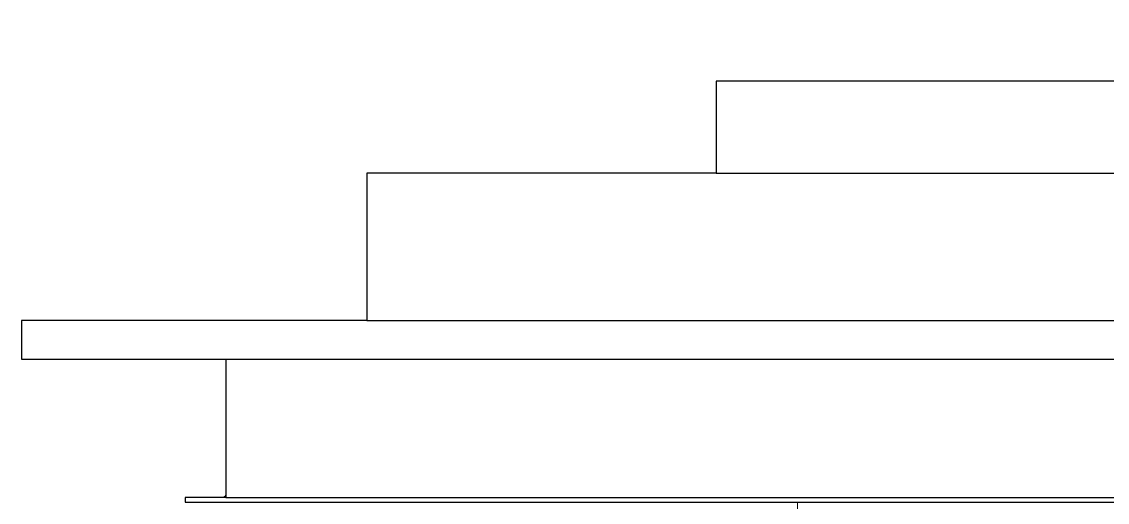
# Model space of a CAD drawing. Header units: millimetres. Extents: x 652937 to 1670132, y 1473552 to 2851037.
# Drawn here: x 814831 to 816160, y 1517620 to 1518208 of the extents above; entities that cross this region are included whole.
import ezdxf
from ezdxf.xclip import XClip

# ---------------------------------------------------------------- set-up
doc = ezdxf.new("R2010")
doc.units = ezdxf.units.MM
doc.header["$XCLIPFRAME"] = 0
doc.linetypes.add('XKITLINE00', pattern=[0])
doc.linetypes.add('XKITLINE02', pattern=[4, 2, -2])
for name, color, linetype, lineweight in [('A-230-M_FLOOR', 2, 'Continuous', 25), ('A-CANOPY', 1, 'Continuous', 25), ('Bolt', 7, 'Continuous', 0), ('Part', 2, 'Continuous', 0), ('Vertical Circulation', 7, 'Continuous', 9)]:
    doc.layers.add(name, color=color, linetype=linetype, lineweight=lineweight)

# ---------------------------------------------------------------- blocks, each defined once
blk = doc.blocks.new('*A20671558')
at = {"layer": 'Part', "linetype": 'XKITLINE02', "lineweight": 0}
for p, q in [((648.676025, 24.343026), (662.776018, 25.081973)), ((648.676026, 23.668126), (648.676025, 24.343026)), ((662.776018, 23.668126), (648.676025, 23.668126))]:
    blk.add_line(p, q, dxfattribs=at)
blk = doc.blocks.new('*A20681559')
at = {"layer": 'Part', "linetype": 'XKITLINE00', "lineweight": 0}
for p, q in [((648.676022, 23.618126), (648.676022, 23.668126)), ((649.050994, 23.668126), (662.776022, 23.668126)), ((648.676029, 23.618126), (648.676022, 23.618126)), ((648.676022, 23.618126), (662.776022, 23.618126))]:
    blk.add_line(p, q, dxfattribs=at)
at = {"layer": 'Part', "linetype": 'XKITLINE02', "lineweight": 0}
for p, q in [((648.676022, 23.668126), (649.050994, 23.668126)), ((648.676029, 23.668126), (648.676029, 23.618126))]:
    blk.add_line(p, q, dxfattribs=at)
blk = doc.blocks.new('*A20691560')
at = {"layer": 'Part', "linetype": 'XKITLINE00', "lineweight": 0}
for p, q in [((648.676022, 24.418126), (662.776022, 25.157076)), ((662.776022, 25.081973), (650.068044, 24.415976)), ((648.705994, 24.344594), (649.868044, 24.405495)), ((649.91826, 24.408126), (649.893044, 24.406805))]:
    blk.add_line(p, q, dxfattribs=at)
at = {"layer": 'Part', "linetype": 'XKITLINE02', "lineweight": 0}
for p, q in [((648.679948, 24.343229), (648.676022, 24.418126)), ((648.676029, 24.418126), (648.679954, 24.343229)), ((649.868044, 24.405495), (649.893044, 24.406805)), ((649.91826, 24.408126), (650.068044, 24.415976)), ((649.918267, 24.408126), (649.91826, 24.408126)), ((648.679948, 24.343229), (648.705994, 24.344594)), ((648.679954, 24.343229), (648.679948, 24.343229))]:
    blk.add_line(p, q, dxfattribs=at)
blk = doc.blocks.new('*A21151606')
at = {"layer": 'Part', "linetype": 'XKITLINE00', "lineweight": 0}
for p, q in [((646.636028, 22.443115), (646.636028, 22.843115)), ((646.636028, 22.843115), (646.761028, 22.843115)), ((646.761029, 22.843115), (646.761028, 22.843115)), ((646.761028, 22.843115), (646.761028, 22.443115)), ((646.761028, 22.443115), (646.636028, 22.443115)), ((646.761029, 22.443115), (646.761028, 22.443115))]:
    blk.add_line(p, q, dxfattribs=at)
at = {"layer": 'Part', "linetype": 'XKITLINE02', "lineweight": 0}
for p, q in [((646.636029, 22.443115), (646.636029, 22.843115)), ((646.646028, 22.443115), (646.646028, 22.843115)), ((646.646029, 22.443115), (646.646029, 22.843115)), ((646.751028, 22.443115), (646.751028, 22.843115)), ((646.751029, 22.843115), (646.751029, 22.443115)), ((646.761029, 22.443115), (646.761029, 22.843115))]:
    blk.add_line(p, q, dxfattribs=at)
blk = doc.blocks.new('*A21161607')
at = {"layer": 'Part', "linetype": 'XKITLINE00', "lineweight": 0}
for p, q in [((645.611029, 22.968115), (645.486028, 22.968115)), ((645.486028, 22.968115), (645.486028, 22.443115)), ((645.611028, 22.443115), (645.611028, 22.968115)), ((645.486028, 22.443115), (645.611029, 22.443115))]:
    blk.add_line(p, q, dxfattribs=at)
at = {"layer": 'Part', "linetype": 'XKITLINE02', "lineweight": 0}
for p, q in [((645.486029, 22.443115), (645.486029, 22.968115)), ((645.496028, 22.443115), (645.496028, 22.968115)), ((645.496029, 22.443115), (645.496029, 22.968115)), ((645.601028, 22.968115), (645.601028, 22.443115)), ((645.601029, 22.443115), (645.601029, 22.968115)), ((645.611029, 22.443115), (645.611029, 22.968115))]:
    blk.add_line(p, q, dxfattribs=at)
blk = doc.blocks.new('*A21171608')
at = {"layer": 'Part', "linetype": 'XKITLINE00', "lineweight": 0}
for p, q in [((645.486028, 23.093115), (646.386028, 23.093115)), ((645.486028, 23.093115), (645.486028, 22.968115)), ((646.386029, 23.093115), (646.386028, 23.093115)), ((646.386028, 23.093115), (646.386028, 22.968115)), ((645.486028, 22.968115), (646.386028, 22.968115)), ((646.386028, 22.968115), (646.386029, 22.968115))]:
    blk.add_line(p, q, dxfattribs=at)
at = {"layer": 'Part', "linetype": 'XKITLINE02', "lineweight": 0}
for p, q in [((646.386029, 23.083115), (645.486028, 23.083115)), ((645.486029, 23.093115), (645.486029, 22.968115)), ((646.386028, 23.093115), (646.386029, 23.093115)), ((646.386029, 23.083115), (646.386028, 23.083115)), ((646.386029, 22.968115), (646.386029, 23.093115)), ((645.486028, 22.978115), (646.386029, 22.978115)), ((646.386028, 22.978115), (646.386029, 22.978115)), ((646.386028, 22.968115), (646.386029, 22.968115))]:
    blk.add_line(p, q, dxfattribs=at)
blk = doc.blocks.new('*A21181609')
at = {"layer": 'Part', "linetype": 'XKITLINE00', "lineweight": 0}
for p, q in [((645.486028, 22.318115), (645.486028, 22.443115)), ((645.486028, 22.443115), (645.486029, 22.443115)), ((645.486028, 22.443115), (646.761029, 22.443115)), ((646.761028, 22.443115), (646.761028, 22.318115)), ((645.486029, 22.318115), (645.486028, 22.318115)), ((645.486028, 22.318115), (646.761029, 22.318115))]:
    blk.add_line(p, q, dxfattribs=at)
at = {"layer": 'Part', "linetype": 'XKITLINE02', "lineweight": 0}
for p, q in [((645.486028, 22.433115), (645.486029, 22.433115)), ((646.761029, 22.433115), (645.486028, 22.433115)), ((645.486029, 22.443115), (645.486029, 22.318115)), ((646.761029, 22.443115), (646.761029, 22.318115)), ((645.486029, 22.328115), (645.486028, 22.328115)), ((645.486028, 22.328115), (646.761029, 22.328115))]:
    blk.add_line(p, q, dxfattribs=at)
blk = doc.blocks.new('*A21191610')
at = {"layer": 'Part', "linetype": 'XKITLINE00', "lineweight": 0}
for p, q in [((646.63603, 24.168115), (646.386028, 24.168115)), ((646.386028, 24.168115), (646.386028, 23.093115)), ((646.636028, 23.093115), (646.636028, 24.168115)), ((646.386028, 23.093115), (646.63603, 23.093115))]:
    blk.add_line(p, q, dxfattribs=at)
at = {"layer": 'Part', "linetype": 'XKITLINE02', "lineweight": 0}
for p, q in [((646.38603, 23.093115), (646.38603, 24.168115)), ((646.402028, 23.093115), (646.402028, 24.168115)), ((646.402029, 23.093115), (646.402029, 24.168115)), ((646.620028, 24.168115), (646.620028, 23.093115)), ((646.620029, 23.093115), (646.620029, 24.168115)), ((646.63603, 23.093115), (646.63603, 24.168115))]:
    blk.add_line(p, q, dxfattribs=at)
blk = doc.blocks.new('*A21201611')
at = {"layer": 'Part', "linetype": 'XKITLINE02', "lineweight": 0}
for p, q in [((645.611034, 22.443115), (645.486029, 22.443115)), ((645.486029, 22.443115), (645.486029, 22.318115)), ((645.601029, 22.328115), (645.496029, 22.433115)), ((645.496029, 22.328115), (645.601029, 22.433115)), ((645.496034, 22.433115), (645.496029, 22.433115)), ((645.496029, 22.433115), (645.496029, 22.328115)), ((645.496029, 22.433115), (645.601029, 22.433115)), ((645.496034, 22.328115), (645.601034, 22.433115)), ((645.496034, 22.433115), (645.601034, 22.328115)), ((645.601034, 22.433115), (645.601029, 22.433115)), ((645.601029, 22.433115), (645.601029, 22.328115)), ((645.611029, 22.318115), (645.611029, 22.443115)), ((645.496034, 22.328115), (645.496029, 22.328115)), ((645.601029, 22.328115), (645.496029, 22.328115)), ((645.601034, 22.328115), (645.601029, 22.328115)), ((645.486029, 22.318115), (645.611029, 22.318115)), ((645.611034, 22.318115), (645.611029, 22.318115))]:
    blk.add_line(p, q, dxfattribs=at)
blk = doc.blocks.new('*A21211612')
at = {"layer": 'Part', "linetype": 'XKITLINE02', "lineweight": 0}
for p, q in [((646.761034, 22.443115), (646.636029, 22.443115)), ((646.636029, 22.443115), (646.636029, 22.318115)), ((646.751029, 22.328115), (646.646029, 22.433115)), ((646.646029, 22.328115), (646.751029, 22.433115)), ((646.646034, 22.433115), (646.646029, 22.433115)), ((646.646029, 22.433115), (646.646029, 22.328115)), ((646.646029, 22.433115), (646.751029, 22.433115)), ((646.646034, 22.328115), (646.751034, 22.433115)), ((646.646034, 22.433115), (646.751034, 22.328115)), ((646.751034, 22.433115), (646.751029, 22.433115)), ((646.751029, 22.433115), (646.751029, 22.328115)), ((646.761029, 22.318115), (646.761029, 22.443115)), ((646.646034, 22.328115), (646.646029, 22.328115)), ((646.751029, 22.328115), (646.646029, 22.328115)), ((646.751034, 22.328115), (646.751029, 22.328115)), ((646.636029, 22.318115), (646.761029, 22.318115)), ((646.761034, 22.318115), (646.761029, 22.318115))]:
    blk.add_line(p, q, dxfattribs=at)
blk = doc.blocks.new('*A21221613')
at = {"layer": 'Part', "linetype": 'XKITLINE02', "lineweight": 0}
for p, q in [((646.636034, 24.168115), (646.38603, 24.168115)), ((646.38603, 24.168115), (646.38603, 23.918115)), ((646.62003, 23.934115), (646.40203, 24.152115)), ((646.40203, 23.934115), (646.62003, 24.152115)), ((646.402034, 24.152115), (646.40203, 24.152115)), ((646.40203, 24.152115), (646.40203, 23.934115)), ((646.40203, 24.152115), (646.62003, 24.152115)), ((646.402034, 23.934115), (646.620034, 24.152115)), ((646.402034, 24.152115), (646.620034, 23.934115)), ((646.620034, 24.152115), (646.62003, 24.152115)), ((646.62003, 24.152115), (646.62003, 23.934115)), ((646.63603, 23.918115), (646.63603, 24.168115)), ((646.38603, 23.918115), (646.63603, 23.918115)), ((646.402034, 23.934115), (646.40203, 23.934115)), ((646.62003, 23.934115), (646.40203, 23.934115)), ((646.620034, 23.934115), (646.62003, 23.934115)), ((646.636034, 23.918115), (646.63603, 23.918115))]:
    blk.add_line(p, q, dxfattribs=at)
blk = doc.blocks.new('*A21231614')
at = {"layer": 'Part', "linetype": 'XKITLINE02', "lineweight": 0}
for p, q in [((646.636034, 23.093115), (646.38603, 23.093115)), ((646.38603, 23.093115), (646.38603, 22.843115)), ((646.62003, 22.859115), (646.40203, 23.077115)), ((646.40203, 22.859115), (646.62003, 23.077115)), ((646.402034, 23.077115), (646.40203, 23.077115)), ((646.40203, 23.077115), (646.40203, 22.859115)), ((646.40203, 23.077115), (646.62003, 23.077115)), ((646.402034, 22.859115), (646.620034, 23.077115)), ((646.402034, 23.077115), (646.620034, 22.859115)), ((646.620034, 23.077115), (646.62003, 23.077115)), ((646.62003, 23.077115), (646.62003, 22.859115)), ((646.63603, 22.843115), (646.63603, 23.093115)), ((646.402034, 22.859115), (646.40203, 22.859115)), ((646.62003, 22.859115), (646.40203, 22.859115)), ((646.620034, 22.859115), (646.62003, 22.859115)), ((646.38603, 22.843115), (646.63603, 22.843115)), ((646.636034, 22.843115), (646.63603, 22.843115))]:
    blk.add_line(p, q, dxfattribs=at)
blk = doc.blocks.new('*A21241615')
at = {"layer": 'Part', "linetype": 'XKITLINE02', "lineweight": 0}
for p, q in [((645.611034, 23.093115), (645.486029, 23.093115)), ((645.486029, 23.093115), (645.486029, 22.968115)), ((645.601029, 22.978115), (645.496029, 23.083115)), ((645.496029, 22.978115), (645.601029, 23.083115)), ((645.496034, 23.083115), (645.496029, 23.083115)), ((645.496029, 23.083115), (645.496029, 22.978115)), ((645.496029, 23.083115), (645.601029, 23.083115)), ((645.496034, 22.978115), (645.601034, 23.083115)), ((645.496034, 23.083115), (645.601034, 22.978115)), ((645.601034, 23.083115), (645.601029, 23.083115)), ((645.601029, 23.083115), (645.601029, 22.978115)), ((645.611029, 22.968115), (645.611029, 23.093115)), ((645.486029, 22.968115), (645.611029, 22.968115)), ((645.496034, 22.978115), (645.496029, 22.978115)), ((645.601029, 22.978115), (645.496029, 22.978115)), ((645.601034, 22.978115), (645.601029, 22.978115)), ((645.611034, 22.968115), (645.611029, 22.968115))]:
    blk.add_line(p, q, dxfattribs=at)
blk = doc.blocks.new('*A21291620')
at = {"layer": 'Part', "linetype": 'XKITLINE00', "lineweight": 0}
for p, q in [((648.675994, 23.668126), (648.675994, 24.418126)), ((648.676022, 24.418126), (648.675994, 24.418126)), ((648.675994, 24.418126), (649.050994, 24.418126)), ((649.050994, 24.418126), (649.051022, 24.418126)), ((649.050994, 24.368126), (649.050994, 24.418126)), ((648.705994, 24.368126), (648.706022, 24.368126)), ((648.705994, 23.718126), (648.705994, 24.368126)), ((648.705994, 24.368126), (649.050994, 24.368126)), ((649.050994, 24.368126), (649.051022, 24.368126)), ((648.706022, 23.718126), (648.705994, 23.718126)), ((648.705994, 23.718126), (649.050994, 23.718126)), ((649.050994, 23.718126), (649.051022, 23.718126)), ((649.050994, 23.668126), (649.050994, 23.718126)), ((649.050994, 23.668126), (648.675994, 23.668126)), ((649.051022, 23.668126), (649.050994, 23.668126))]:
    blk.add_line(p, q, dxfattribs=at)
at = {"layer": 'Part', "linetype": 'XKITLINE02', "lineweight": 0}
for p, q in [((648.676022, 24.418126), (648.676022, 23.668126)), ((649.051022, 24.418126), (649.051022, 24.368126)), ((648.706022, 24.368126), (648.706022, 23.718126)), ((649.051022, 23.718126), (649.051022, 23.668126)), ((649.051022, 23.668126), (649.050994, 23.668126))]:
    blk.add_line(p, q, dxfattribs=at)
blk = doc.blocks.new('*A21301621')
at = {"layer": 'Part', "linetype": 'XKITLINE00', "lineweight": 0}
for p, q in [((649.693044, 24.443126), (649.693044, 24.408126)), ((649.693075, 24.443126), (649.693044, 24.443126)), ((649.693044, 24.443126), (650.068044, 24.443126)), ((649.693044, 24.408126), (649.693075, 24.408126)), ((649.693044, 24.408126), (649.868044, 24.408126)), ((649.868044, 24.408126), (649.868075, 24.408126)), ((649.868044, 24.408126), (649.868044, 23.728126)), ((649.893044, 24.408126), (649.893075, 24.408126)), ((649.893044, 23.728126), (649.893044, 24.408126)), ((649.893044, 24.408126), (650.068044, 24.408126)), ((650.068044, 24.443126), (650.068075, 24.443126)), ((650.068044, 24.408126), (650.068044, 24.443126)), ((650.068044, 24.408126), (650.068075, 24.408126)), ((649.693075, 23.728126), (649.693044, 23.728126)), ((649.693044, 23.728126), (649.868044, 23.728126)), ((649.693044, 23.728126), (649.693044, 23.693126)), ((649.868044, 23.728126), (649.868075, 23.728126)), ((649.893075, 23.728126), (649.893044, 23.728126)), ((649.893044, 23.728126), (650.068044, 23.728126)), ((650.068044, 23.728126), (650.068075, 23.728126)), ((650.068044, 23.693126), (650.068044, 23.728126)), ((649.693044, 23.693126), (649.693075, 23.693126)), ((649.693044, 23.693126), (650.068044, 23.693126)), ((650.068044, 23.693126), (650.068075, 23.693126))]:
    blk.add_line(p, q, dxfattribs=at)
at = {"layer": 'Part', "linetype": 'XKITLINE02', "lineweight": 0}
for p, q in [((649.693075, 24.408126), (649.693075, 24.443126)), ((649.868075, 23.728126), (649.868075, 24.408126)), ((649.893075, 24.408126), (649.893075, 23.728126)), ((650.068075, 24.443126), (650.068075, 24.408126)), ((649.693075, 23.693126), (649.693075, 23.728126)), ((650.068075, 23.728126), (650.068075, 23.693126))]:
    blk.add_line(p, q, dxfattribs=at)
blk = doc.blocks.new('*A21341625')
at = {"layer": 'Part', "linetype": 'XKITLINE00', "lineweight": 0}
for p, q in [((646.386028, 22.843115), (646.386028, 23.093115)), ((646.386028, 23.093115), (646.38603, 23.093115)), ((646.386028, 23.093115), (648.63603, 23.093115)), ((648.636028, 23.093115), (648.636028, 22.843115)), ((646.38603, 22.843115), (646.386028, 22.843115)), ((646.386028, 22.843115), (648.63603, 22.843115))]:
    blk.add_line(p, q, dxfattribs=at)
at = {"layer": 'Part', "linetype": 'XKITLINE02', "lineweight": 0}
for p, q in [((646.386028, 23.077115), (646.386029, 23.077115)), ((648.636029, 23.077115), (646.386028, 23.077115)), ((646.38603, 23.093115), (646.38603, 22.843115)), ((648.63603, 23.093115), (648.63603, 22.843115)), ((646.386029, 22.859115), (646.386028, 22.859115)), ((646.386028, 22.859115), (648.636029, 22.859115))]:
    blk.add_line(p, q, dxfattribs=at)
blk = doc.blocks.new('*A21351626')
at = {"layer": 'Part', "linetype": 'XKITLINE00', "lineweight": 0}
for p, q in [((648.386028, 24.543115), (648.386028, 23.093115)), ((648.636028, 24.543115), (648.636028, 24.418126)), ((648.636028, 23.618126), (648.636028, 23.093115)), ((648.386028, 23.093115), (648.63603, 23.093115))]:
    blk.add_line(p, q, dxfattribs=at)
at = {"layer": 'Part', "linetype": 'XKITLINE02', "lineweight": 0}
for p, q in [((648.63603, 24.543115), (648.386028, 24.543115)), ((648.38603, 23.093115), (648.38603, 24.543115)), ((648.402028, 23.093115), (648.402028, 24.543115)), ((648.402029, 23.093115), (648.402029, 24.543115)), ((648.620028, 24.543115), (648.620028, 23.093115)), ((648.620029, 23.093115), (648.620029, 24.543115)), ((648.63603, 23.093115), (648.63603, 24.543115)), ((648.636028, 24.418126), (648.636028, 23.618126))]:
    blk.add_line(p, q, dxfattribs=at)
blk = doc.blocks.new('*A21361627')
at = {"layer": 'Bolt', "linetype": 'XKITLINE02', "lineweight": 0}
for p, q in [((648.62603, 24.215575), (648.67603, 24.215575)), ((648.67603, 24.215575), (648.70603, 24.215575)), ((648.58643, 24.180575), (648.82603, 24.180575)), ((648.62603, 24.145575), (648.67603, 24.145575)), ((648.67603, 24.145575), (648.70603, 24.145575)), ((648.62603, 23.915575), (648.67603, 23.915575)), ((648.67603, 23.915575), (648.70603, 23.915575)), ((648.58643, 23.880575), (648.82603, 23.880575)), ((648.62603, 23.845575), (648.67603, 23.845575)), ((648.67603, 23.845575), (648.70603, 23.845575))]:
    blk.add_line(p, q, dxfattribs=at)
blk = doc.blocks.new('*A21371628')
at = {"layer": 'Bolt'}
for points in [[(649.8231, 24.2306), (649.8681, 24.2306), (649.8681, 24.1556), (649.8231, 24.1556)], [(649.8681, 24.2306), (649.8931, 24.2306), (649.8931, 24.1556), (649.8681, 24.1556)], [(649.8231, 23.9806), (649.8681, 23.9806), (649.8681, 23.9056), (649.8231, 23.9056)], [(649.8681, 23.9806), (649.8931, 23.9806), (649.8931, 23.9056), (649.8681, 23.9056)]]:
    blk.add_hatch(color=256, dxfattribs=at).paths.add_polyline_path(points, flags=17)
at = {"layer": 'Bolt', "linetype": 'XKITLINE00', "lineweight": 0}
for p, q in [((649.7835, 24.1931), (650.0231, 24.1931)), ((649.8231, 24.2306), (649.8681, 24.2306)), ((649.8681, 24.2306), (649.8931, 24.2306)), ((649.8231, 24.1556), (649.8681, 24.1556)), ((649.8681, 24.1556), (649.8931, 24.1556)), ((649.7835, 23.9431), (650.0231, 23.9431)), ((649.8231, 23.9806), (649.8681, 23.9806)), ((649.8681, 23.9806), (649.8931, 23.9806)), ((649.8231, 23.9056), (649.8681, 23.9056)), ((649.8681, 23.9056), (649.8931, 23.9056))]:
    blk.add_line(p, q, dxfattribs=at)
blk = doc.blocks.new('*A21381629')
at = {"layer": 'Bolt'}
for points in [[(648.626, 24.2156), (648.676, 24.2156), (648.676, 24.1456), (648.626, 24.1456)], [(648.676, 24.2156), (648.706, 24.2156), (648.706, 24.1456), (648.676, 24.1456)], [(648.626, 23.9156), (648.676, 23.9156), (648.676, 23.8456), (648.626, 23.8456)], [(648.676, 23.9156), (648.706, 23.9156), (648.706, 23.8456), (648.676, 23.8456)]]:
    blk.add_hatch(color=256, dxfattribs=at).paths.add_polyline_path(points, flags=17)
at = {"layer": 'Bolt', "linetype": 'XKITLINE00', "lineweight": 0}
for p, q in [((648.626, 24.2156), (648.676, 24.2156)), ((648.676, 24.2156), (648.706, 24.2156)), ((648.5864, 24.1806), (648.826, 24.1806)), ((648.626, 24.1456), (648.676, 24.1456)), ((648.676, 24.1456), (648.706, 24.1456)), ((648.626, 23.9156), (648.676, 23.9156)), ((648.676, 23.9156), (648.706, 23.9156)), ((648.5864, 23.8806), (648.826, 23.8806)), ((648.626, 23.8456), (648.676, 23.8456)), ((648.676, 23.8456), (648.706, 23.8456))]:
    blk.add_line(p, q, dxfattribs=at)
blk = doc.blocks.new('*A21391630')
at = {"layer": 'Part', "linetype": 'XKITLINE00', "lineweight": 0}
for p, q in [((648.626022, 24.418126), (648.676022, 24.418126)), ((648.626022, 24.418126), (648.626022, 24.293023)), ((648.67602, 24.293023), (648.62602, 24.293023)), ((648.62602, 23.768126), (648.62602, 24.293023)), ((648.67602, 23.768126), (648.62602, 23.768126)), ((648.626022, 23.618126), (648.626022, 23.768126)), ((648.676022, 23.668126), (648.676022, 23.618126)), ((648.676022, 23.618126), (648.626022, 23.618126)), ((648.676022, 23.618126), (648.676029, 23.618126))]:
    blk.add_line(p, q, dxfattribs=at)
at = {"layer": 'Part', "linetype": 'XKITLINE02', "lineweight": 0}
for p, q in [((648.626029, 24.293023), (648.626029, 24.418126)), ((648.676029, 24.418126), (648.676022, 24.418126)), ((648.676022, 24.418126), (648.676022, 24.293023)), ((648.676022, 24.418126), (648.676029, 24.418126)), ((648.676029, 24.293023), (648.676029, 24.418126)), ((648.626031, 23.768126), (648.626031, 24.293023)), ((648.67602, 24.293023), (648.67602, 23.768126)), ((648.676022, 24.293023), (648.67602, 24.293023)), ((648.67602, 24.293023), (648.676031, 24.293023)), ((648.67602, 24.293023), (648.676029, 24.293023)), ((648.67602, 24.293023), (648.676022, 24.293023)), ((648.676031, 24.293023), (648.676029, 24.293023)), ((648.676031, 23.768126), (648.676031, 24.293023)), ((648.626029, 23.618126), (648.626029, 23.768126)), ((648.67602, 23.768126), (648.676022, 23.768126)), ((648.67602, 23.768126), (648.676022, 23.768126)), ((648.67602, 23.768126), (648.676029, 23.768126)), ((648.67602, 23.768126), (648.676031, 23.768126)), ((648.676022, 23.768126), (648.676022, 23.668126)), ((648.676029, 23.618126), (648.676029, 23.768126)), ((648.676029, 23.768126), (648.676031, 23.768126)), ((648.676022, 23.618126), (648.676029, 23.618126))]:
    blk.add_line(p, q, dxfattribs=at)
blk = doc.blocks.new('*A21401631')
at = {"layer": 'Bolt'}
for points in [[(649.4735, 23.1681), (649.4735, 23.1081), (649.3785, 23.1081), (649.3785, 23.1681)], [(649.4735, 23.1681), (649.4735, 23.1081), (649.3785, 23.1081), (649.3785, 23.1681)], [(650.3735, 23.1681), (650.3735, 23.1081), (650.2785, 23.1081), (650.2785, 23.1681)], [(650.3735, 23.1681), (650.3735, 23.1081), (650.2785, 23.1081), (650.2785, 23.1681)]]:
    blk.add_hatch(color=256, dxfattribs=at).paths.add_polyline_path(points, flags=17)
at = {"layer": 'Bolt', "linetype": 'XKITLINE00', "lineweight": 0}
for p, q in [((649.426, 23.0553), (649.426, 23.3081)), ((649.426, 23.0553), (649.426, 23.3081)), ((650.326, 23.0553), (650.326, 23.3081)), ((650.326, 23.0553), (650.326, 23.3081)), ((649.3785, 23.1081), (649.3785, 23.1681)), ((649.3785, 23.1081), (649.3785, 23.1681)), ((649.4735, 23.1081), (649.4735, 23.1681)), ((649.4735, 23.1081), (649.4735, 23.1681)), ((650.2785, 23.1081), (650.2785, 23.1681)), ((650.2785, 23.1081), (650.2785, 23.1681)), ((650.3735, 23.1081), (650.3735, 23.1681)), ((650.3735, 23.1081), (650.3735, 23.1681))]:
    blk.add_line(p, q, dxfattribs=at)
blk = doc.blocks.new('*A21411632')
at = {"layer": 'Bolt'}
for points in [[(649.441, 23.1081), (649.441, 23.1681), (649.511, 23.1681), (649.511, 23.1081)], [(649.441, 23.1081), (649.441, 23.1681), (649.511, 23.1681), (649.511, 23.1081)], [(650.241, 23.1081), (650.241, 23.1681), (650.311, 23.1681), (650.311, 23.1081)], [(650.241, 23.1081), (650.241, 23.1681), (650.311, 23.1681), (650.311, 23.1081)]]:
    blk.add_hatch(color=256, dxfattribs=at).paths.add_polyline_path(points, flags=17)
at = {"layer": 'Bolt', "linetype": 'XKITLINE00', "lineweight": 0}
for p, q in [((649.441, 23.1681), (649.441, 23.1081)), ((649.441, 23.1681), (649.441, 23.1081)), ((649.476, 23.1681), (649.476, 23.1081)), ((649.476, 23.1681), (649.476, 23.1081)), ((649.511, 23.1681), (649.511, 23.1081)), ((649.511, 23.1681), (649.511, 23.1081)), ((650.241, 23.1681), (650.241, 23.1081)), ((650.241, 23.1681), (650.241, 23.1081)), ((650.276, 23.1681), (650.276, 23.1081)), ((650.276, 23.1681), (650.276, 23.1081)), ((650.311, 23.1681), (650.311, 23.1081)), ((650.311, 23.1681), (650.311, 23.1081))]:
    blk.add_line(p, q, dxfattribs=at)
blk = doc.blocks.new('*A21421633')
at = {"layer": 'Part', "linetype": 'XKITLINE00', "lineweight": 0}
for p, q in [((649.493075, 24.343126), (649.868073, 24.343126)), ((649.493075, 23.793126), (649.493075, 24.343126)), ((649.823073, 23.793126), (649.823073, 24.343126)), ((649.493075, 23.793126), (649.868073, 23.793126))]:
    blk.add_line(p, q, dxfattribs=at)
at = {"layer": 'Part', "linetype": 'XKITLINE02', "lineweight": 0}
for p, q in [((649.493075, 24.343126), (649.493075, 23.793126)), ((649.823075, 23.793126), (649.823075, 24.343126)), ((649.868073, 24.343126), (649.868075, 24.343126)), ((649.868075, 24.343126), (649.868073, 24.343126)), ((649.868073, 24.343126), (649.868073, 23.793126)), ((649.868075, 23.793126), (649.868075, 24.343126)), ((649.868073, 23.793126), (649.868075, 23.793126)), ((649.868073, 23.793126), (649.868075, 23.793126))]:
    blk.add_line(p, q, dxfattribs=at)
blk = doc.blocks.new('*A21431634')
at = {"layer": 'Part', "linetype": 'XKITLINE02', "lineweight": 0}
for p, q in [((649.493076, 23.793126), (649.493076, 24.343126)), ((649.493076, 24.343126), (649.868078, 24.343126)), ((649.493076, 23.793126), (649.493076, 24.343126)), ((649.823076, 23.793126), (649.823076, 24.343126)), ((649.823078, 23.793126), (649.823078, 24.343126)), ((649.868076, 23.793126), (649.868076, 24.343126)), ((649.868078, 24.343126), (649.868078, 23.793126)), ((649.493076, 23.793126), (649.868078, 23.793126))]:
    blk.add_line(p, q, dxfattribs=at)
blk = doc.blocks.new('*A21441635')
at = {"layer": 'Part', "linetype": 'XKITLINE00', "lineweight": 0}
for p, q in [((649.125587, 23.168115), (649.125587, 23.617965)), ((649.125592, 23.617965), (649.125587, 23.617965)), ((649.125587, 23.617965), (650.625587, 23.617965)), ((649.170587, 23.168115), (649.170587, 23.617965)), ((650.580587, 23.168115), (650.580587, 23.617965)), ((650.625587, 23.617965), (650.625592, 23.617965)), ((650.625587, 23.168115), (650.625587, 23.617965))]:
    blk.add_line(p, q, dxfattribs=at)
at = {"layer": 'Part', "linetype": 'XKITLINE02', "lineweight": 0}
for p, q in [((649.125592, 23.167965), (649.125592, 23.617965)), ((649.17059, 23.167965), (649.17059, 23.617965)), ((649.17059, 23.167965), (649.17059, 23.617965)), ((649.170592, 23.167965), (649.170592, 23.617965)), ((650.58059, 23.167965), (650.58059, 23.617965)), ((650.58059, 23.167965), (650.58059, 23.617965)), ((650.580592, 23.167965), (650.580592, 23.617965)), ((650.625592, 23.167965), (650.625592, 23.617965)), ((649.125587, 23.167965), (649.125587, 23.168115)), ((649.125592, 23.167965), (649.125587, 23.167965)), ((649.125587, 23.167965), (650.625592, 23.167965)), ((649.170587, 23.167965), (649.170587, 23.168115)), ((650.580587, 23.167965), (650.580587, 23.168115)), ((650.625587, 23.167965), (650.625587, 23.168115))]:
    blk.add_line(p, q, dxfattribs=at)
blk = doc.blocks.new('*A21451636')
at = {"layer": 'Part', "linetype": 'XKITLINE00', "lineweight": 0}
for p, q in [((650.676046, 23.168115), (649.07604, 23.168115)), ((649.07604, 23.168115), (649.07604, 23.108115)), ((650.67604, 23.108115), (650.67604, 23.168115)), ((649.07604, 23.108115), (650.676046, 23.108115))]:
    blk.add_line(p, q, dxfattribs=at)
at = {"layer": 'Part', "linetype": 'XKITLINE02', "lineweight": 0}
for p, q in [((649.076046, 23.168115), (649.076046, 23.108115)), ((650.676046, 23.108115), (650.676046, 23.168115))]:
    blk.add_line(p, q, dxfattribs=at)
blk = doc.blocks.new('*A21491640')
at = {"layer": 'Part', "linetype": 'XKITLINE00', "lineweight": 0}
for p, q in [((648.385992, 24.543115), (648.385992, 24.793115)), ((648.385992, 24.793115), (648.386034, 24.793115)), ((648.385992, 24.793115), (648.636034, 24.793115)), ((648.635992, 24.793115), (648.635992, 24.543115)), ((648.401992, 24.777115), (648.619992, 24.559115)), ((648.401992, 24.559115), (648.619992, 24.777115)), ((648.401992, 24.777115), (648.401992, 24.559115)), ((648.401992, 24.777115), (648.619992, 24.777115)), ((648.619992, 24.559115), (648.619992, 24.777115)), ((648.619992, 24.777115), (648.620034, 24.777115)), ((648.635992, 24.543115), (648.385992, 24.543115)), ((648.401992, 24.559115), (648.402034, 24.559115)), ((648.401992, 24.559115), (648.620034, 24.559115)), ((648.635992, 24.543115), (648.636034, 24.543115))]:
    blk.add_line(p, q, dxfattribs=at)
at = {"layer": 'Part', "linetype": 'XKITLINE02', "lineweight": 0}
for p, q in [((648.402034, 24.559115), (648.620034, 24.777115)), ((648.402034, 24.777115), (648.620034, 24.559115))]:
    blk.add_line(p, q, dxfattribs=at)
blk = doc.blocks.new('*A21501641')
at = {"layer": 'Part', "linetype": 'XKITLINE00', "lineweight": 0}
for p, q in [((646.251207, 24.220615), (646.248528, 24.210615)), ((646.248528, 23.329485), (646.248528, 24.210615)), ((646.258528, 24.227935), (646.251207, 24.220615)), ((646.268528, 24.230615), (646.258528, 24.227935)), ((646.261028, 24.210615), (646.262033, 24.214365)), ((646.261028, 24.210615), (646.261028, 23.317626)), ((646.262033, 24.214365), (646.264778, 24.21711)), ((646.264778, 24.21711), (646.268528, 24.218115)), ((646.268528, 24.230615), (646.653528, 24.230615)), ((646.268528, 24.218115), (646.653528, 24.218115)), ((646.663528, 24.227935), (646.653528, 24.230615)), ((646.653528, 24.218115), (646.657278, 24.21711)), ((646.657278, 24.21711), (646.660023, 24.214365)), ((646.660023, 24.214365), (646.661028, 24.210615)), ((646.661028, 23.655615), (646.661028, 24.210615)), ((646.670848, 24.220615), (646.663528, 24.227935)), ((646.673528, 24.210615), (646.670848, 24.220615)), ((646.673528, 23.655615), (646.673528, 24.210615)), ((646.673528, 23.655615), (646.661028, 23.655615)), ((646.673534, 23.655615), (646.673528, 23.655615)), ((644.154975, 23.219114), (646.248534, 23.329485)), ((644.155633, 23.206631), (646.261028, 23.317626)), ((646.261028, 23.317626), (646.261034, 23.317626)), ((644.141518, 23.212906), (644.136028, 23.199141)), ((644.136028, 23.113115), (644.136028, 23.199141)), ((644.154975, 23.219114), (644.141518, 23.212906)), ((644.148528, 23.199141), (644.150587, 23.204303)), ((644.148528, 23.113115), (644.148528, 23.199141)), ((644.150587, 23.204303), (644.155633, 23.206631)), ((644.136028, 23.113115), (644.138707, 23.103115)), ((644.138707, 23.103115), (644.146028, 23.095794)), ((644.146028, 23.095794), (644.156028, 23.093115)), ((644.149533, 23.109365), (644.148528, 23.113115)), ((644.152278, 23.10662), (644.149533, 23.109365)), ((644.156028, 23.105615), (644.152278, 23.10662)), ((644.156028, 23.105615), (645.398534, 23.105615)), ((644.156028, 23.093115), (645.386034, 23.093115)), ((645.386028, 22.268115), (645.386028, 23.093115)), ((645.398528, 22.268115), (645.398528, 23.105615)), ((645.383348, 22.258115), (645.376028, 22.250794)), ((645.386028, 22.268115), (645.383348, 22.258115)), ((645.394174, 22.251865), (645.398528, 22.268115)), ((646.673528, 22.318115), (646.686034, 22.318115)), ((646.673528, 22.318115), (646.673528, 22.238115)), ((646.686028, 22.238115), (646.686028, 22.318115)), ((645.366028, 22.248115), (645.136028, 22.248115)), ((645.136028, 22.248115), (645.136028, 22.218115)), ((645.136028, 22.218115), (646.666028, 22.218115)), ((645.366028, 22.235615), (645.148528, 22.235615)), ((645.148528, 22.235615), (645.148528, 22.230615)), ((645.148528, 22.230615), (645.148534, 22.230615)), ((645.148528, 22.230615), (646.666028, 22.230615)), ((645.376028, 22.250794), (645.366028, 22.248115)), ((645.366028, 22.235615), (645.382278, 22.239969)), ((645.382278, 22.239969), (645.394174, 22.251865)), ((646.669778, 22.23162), (646.666028, 22.230615)), ((646.666028, 22.218115), (646.676028, 22.220794)), ((646.672523, 22.234365), (646.669778, 22.23162)), ((646.673528, 22.238115), (646.672523, 22.234365)), ((646.676028, 22.220794), (646.683348, 22.228115)), ((646.683348, 22.228115), (646.686028, 22.238115))]:
    blk.add_line(p, q, dxfattribs=at)
blk = doc.blocks.new('*A21511642')
at = {"layer": 'Part', "linetype": 'XKITLINE02', "lineweight": 0}
for p, q in [((648.636034, 23.093115), (648.38603, 23.093115)), ((648.38603, 23.093115), (648.38603, 22.843115)), ((648.62003, 22.859115), (648.40203, 23.077115)), ((648.40203, 22.859115), (648.62003, 23.077115)), ((648.402034, 23.077115), (648.40203, 23.077115)), ((648.40203, 23.077115), (648.40203, 22.859115)), ((648.40203, 23.077115), (648.62003, 23.077115)), ((648.402034, 22.859115), (648.620034, 23.077115)), ((648.402034, 23.077115), (648.620034, 22.859115)), ((648.620034, 23.077115), (648.62003, 23.077115)), ((648.62003, 23.077115), (648.62003, 22.859115)), ((648.63603, 22.843115), (648.63603, 23.093115)), ((648.402034, 22.859115), (648.40203, 22.859115)), ((648.62003, 22.859115), (648.40203, 22.859115)), ((648.620034, 22.859115), (648.62003, 22.859115)), ((648.38603, 22.843115), (648.63603, 22.843115)), ((648.636034, 22.843115), (648.63603, 22.843115))]:
    blk.add_line(p, q, dxfattribs=at)
blk = doc.blocks.new('*A21521643')
at = {"layer": 'Part', "linetype": 'XKITLINE02', "lineweight": 0}
for p, q in [((648.636034, 24.543115), (648.38603, 24.543115)), ((648.38603, 24.543115), (648.38603, 24.293115)), ((648.62003, 24.309115), (648.40203, 24.527115)), ((648.40203, 24.309115), (648.62003, 24.527115)), ((648.402034, 24.527115), (648.40203, 24.527115)), ((648.40203, 24.527115), (648.40203, 24.309115)), ((648.40203, 24.527115), (648.62003, 24.527115)), ((648.402034, 24.309115), (648.620034, 24.527115)), ((648.402034, 24.527115), (648.620034, 24.309115)), ((648.620034, 24.527115), (648.62003, 24.527115)), ((648.62003, 24.527115), (648.62003, 24.309115)), ((648.63603, 24.293115), (648.63603, 24.543115)), ((648.38603, 24.293115), (648.63603, 24.293115)), ((648.402034, 24.309115), (648.40203, 24.309115)), ((648.62003, 24.309115), (648.40203, 24.309115)), ((648.620034, 24.309115), (648.62003, 24.309115)), ((648.636034, 24.293115), (648.63603, 24.293115))]:
    blk.add_line(p, q, dxfattribs=at)
blk = doc.blocks.new('*A21531644')
at = {"layer": 'Part', "linetype": 'XKITLINE02', "lineweight": 0}
for p, q in [((650.068086, 24.443126), (649.693076, 24.443126)), ((649.693076, 24.443126), (649.693076, 24.408126)), ((649.693076, 24.408126), (649.868086, 24.408126)), ((649.868076, 24.408126), (649.868076, 23.728126)), ((649.893076, 23.728126), (649.893076, 24.408126)), ((649.893076, 24.408126), (650.068086, 24.408126)), ((650.068076, 24.443126), (650.068076, 24.408126)), ((649.868086, 23.728126), (649.693076, 23.728126)), ((649.693076, 23.728126), (649.693076, 23.693126)), ((650.068086, 23.728126), (649.893076, 23.728126)), ((650.068076, 23.693126), (650.068076, 23.728126)), ((649.693076, 23.693126), (650.068086, 23.693126))]:
    blk.add_line(p, q, dxfattribs=at)
blk = doc.blocks.new('*A21541645')
at = {"layer": 'Part', "linetype": 'XKITLINE02', "lineweight": 0}
for p, q in [((649.051036, 24.418126), (648.676029, 24.418126)), ((648.676029, 24.418126), (648.676029, 23.668126)), ((649.051029, 24.368126), (649.051029, 24.418126)), ((648.706029, 23.718126), (648.706029, 24.368126)), ((648.706029, 24.368126), (649.051036, 24.368126)), ((649.051036, 23.718126), (648.706029, 23.718126)), ((649.051029, 23.668126), (649.051029, 23.718126)), ((648.676029, 23.668126), (649.051036, 23.668126))]:
    blk.add_line(p, q, dxfattribs=at)
blk = doc.blocks.new('15')
at = {"lineweight": 0, "xscale": 0.2, "yscale": 0.2, "zscale": 0.2}
for name in ['*A20691560', '*A20671558', '*A21491640', '*A21351626', '*A21521643', '*A21391630', '*A21291620', '*A21541645', '*A21301621', '*A21531644', '*A21421633', '*A21431634', '*A21501641', '*A21361627', '*A21381629', '*A21371628', '*A21191610', '*A21221613', '*A20681559', '*A21441635', '*A21401631', '*A21451636', '*A21411632', '*A21171608', '*A21241615', '*A21231614', '*A21341625', '*A21511642', '*A21161607', '*A21151606', '*A21181609', '*A21201611', '*A21211612']:
    blk.add_blockref(name, (663450.4123, 1524494.2626), dxfattribs=at)
blk = doc.blocks.new('W-1-PP18-ST_ENT3_REV02_20260413-214324_PP18_ENT3_SE_ELE4-1')
at = {"layer": 'A-230-M_FLOOR', "color": 4, "lineweight": 9}
blk.add_lwpolyline([(-6490, 102450), (-6490, 105881), (-6890, 105881), (-6890, 102450)], dxfattribs=at)
at = {"layer": 'Vertical Circulation', "color": 4, "xscale": 1000, "yscale": 1000, "zscale": 1000}
blk.add_blockref('15', (-663587079.2, -1524393156.2), dxfattribs=at)
blk = doc.blocks.new('*U7581')
blk.add_wipeout([(-17403.4, 175), (-17153.4, 175), (-17153.4, 6), (-17203.4, 6), (-17203.4, 0), (0, 0), (0, 515), (-16553.4, 515), (-16553.4, 402.5), (-16980.9, 402.5), (-16980.9, 222.3), (-17403.4, 222.3)]).dxf.layer = 'A-CANOPY'
at = {"layer": 'A-CANOPY'}
for p, q in [((-16553.4, 402.5), (0, 402.5)), ((-16980.9, 222.3), (0, 222.3)), ((-17169.8, 175), (0, 175)), ((-17153.4, 6), (0, 6))]:
    blk.add_line(p, q, dxfattribs=at)
blk.add_lwpolyline([(-17403.4, 175), (-17153.4, 175), (-17153.4, 6), (-17203.4, 6), (-17203.4, 0), (0, 0), (0, 515), (-16553.4, 515), (-16553.4, 402.5), (-16980.9, 402.5), (-16980.9, 222.3), (-17403.4, 222.3), (-17403.4, 175)], close=True, dxfattribs=at)
blk = doc.blocks.new('C-1-PP18-AR-2341-02-C_20260414-001432_PP18_ENT3_EX_ELE4')
at = {"color": 6}
blk.add_blockref('*U7581', (9563.7, 105550), dxfattribs=at)

msp = doc.modelspace()

# ---------------------------------------------------------------- block references
at = {"color": 6}
ref = msp.add_blockref('W-1-PP18-ST_ENT3_REV02_20260413-214324_PP18_ENT3_SE_ELE4-1', (822670.5264, 1412070.4203), dxfattribs=at)
XClip(ref).set_block_clipping_path([(-8921.6742467015, 100922), (26429.9241350386, 117178.2602934372)])

# ---------------------------------------------------------------- next in the draw order: block references
msp.add_blockref('C-1-PP18-AR-2341-02-C_20260414-001432_PP18_ENT3_EX_ELE4', (822670.5264, 1412070.4203))

doc.saveas('drawing.dxf')
